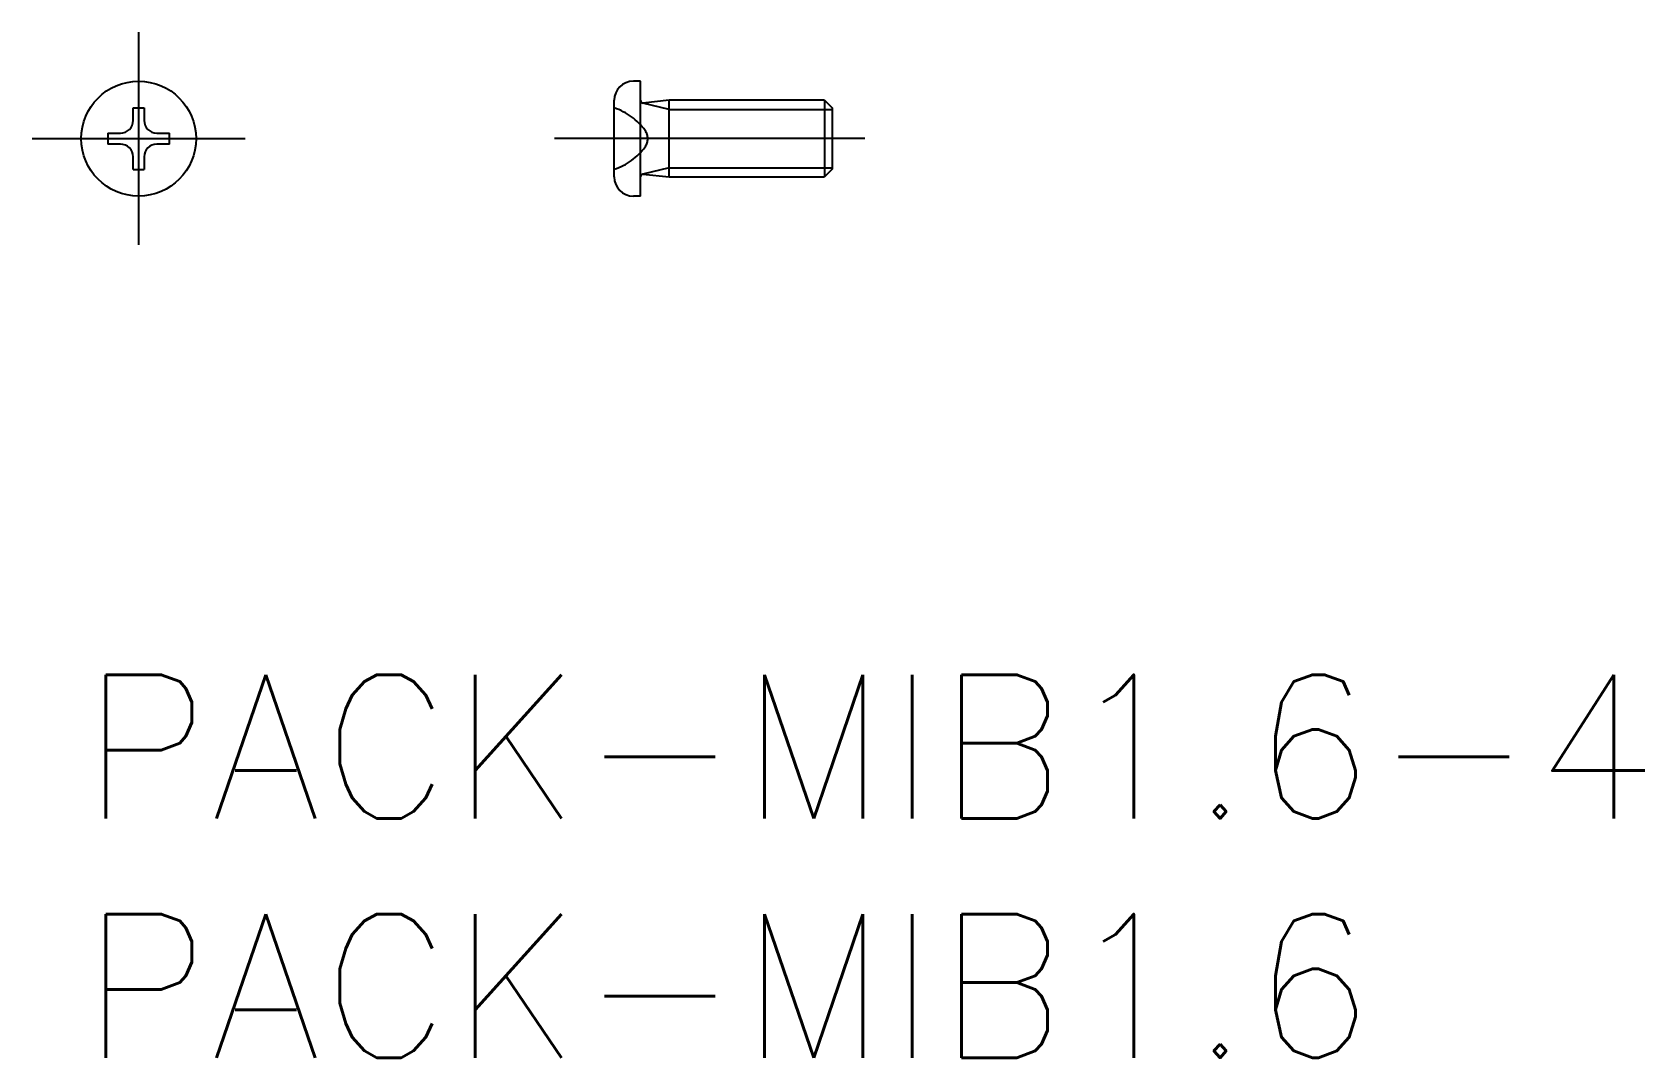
# Model space of a CAD drawing. Extents: x -1 to 32.7, y -8 to 13.4.
import ezdxf

# ---------------------------------------------------------------- set-up
doc = ezdxf.new("R2010")
doc.units = 0
doc.header["$LTSCALE"] = 0.5
doc.linetypes.add('CENTER', pattern=[50.8, 31.75, -6.35, 6.35, -6.35])
doc.linetypes.add('DASHED', pattern=[19.05, 12.7, -6.35])
for name, color, linetype in [('MSM_CENTER', 1, 'CENTER'), ('MSM_CONTINUOUS', 7, 'CONTINUOUS'), ('MSM_DASHED', 4, 'DASHED'), ('MSM_NARROW', 5, 'CONTINUOUS'), ('MSM_PART_NUMBER', 7, 'CONTINUOUS')]:
    doc.layers.add(name, color=color, linetype=linetype)
doc.styles.get("Standard").update_dxf_attribs({"font": 'txt.shx', "height": 1, "bigfont": 'bigfont.shx'})

# ---------------------------------------------------------------- blocks, each defined once
blk = doc.blocks.new('*U2')
at = {"layer": 'MSM_PART_NUMBER'}
blk.add_text('PACK-MIB1.6-4', height=3, dxfattribs=at).set_placement((0, -3))
blk = doc.blocks.new('*U3')
at = {"layer": 'MSM_PART_NUMBER'}
blk.add_text('PACK-MIB1.6', height=3, dxfattribs=at).set_placement((0, -8))

msp = doc.modelspace()

# ---------------------------------------------------------------- linework, layer by layer
at = {"layer": 'MSM_CENTER'}
for p, q in [((1.2, 13.422), (1.2, 8.978)), ((-1.022, 11.2), (3.422, 11.2)), ((16.37, 11.2), (9.889, 11.2))]:
    msp.add_line(p, q, dxfattribs=at)
at = {"layer": 'MSM_CONTINUOUS'}
for p, q in [((11.683, 12.4), (11.533, 12.4)), ((11.683, 10), (11.683, 12.4)), ((1.085, 11.842), (1.315, 11.842)), ((1.085, 11.581), (1.085, 11.842)), ((1.315, 11.842), (1.315, 11.581)), ((11.133, 10.4), (11.133, 12)), ((12.283, 12), (11.733, 11.943)), ((15.523, 12), (12.283, 12)), ((12.283, 10.4), (12.283, 12)), ((15.523, 12), (15.523, 10.4)), ((15.523, 12), (15.683, 11.84)), ((15.683, 11.84), (15.683, 10.56)), ((0.558, 11.315), (0.819, 11.315)), ((0.558, 11.315), (0.558, 11.085)), ((1.581, 11.315), (1.842, 11.315)), ((1.842, 11.085), (1.842, 11.315)), ((0.819, 11.085), (0.558, 11.085)), ((1.085, 10.558), (1.085, 10.819)), ((1.315, 10.819), (1.315, 10.558)), ((1.842, 11.085), (1.581, 11.085)), ((1.085, 10.558), (1.315, 10.558)), ((11.733, 10.457), (12.283, 10.4)), ((15.683, 10.56), (15.523, 10.4)), ((12.283, 10.4), (15.523, 10.4)), ((11.683, 10), (11.533, 10))]:
    msp.add_line(p, q, dxfattribs=at)
msp.add_circle((1.2, 11.2), 1.2, dxfattribs=at)
for centre, radius, start, end in [((11.533, 12), 0.4, 90, 180), ((11.733, 11.993), 0.05, 180, 270), ((0.819, 11.581), 0.267, 270, 0), ((1.581, 11.581), 0.267, 180, 270), ((0.819, 10.819), 0.267, 0, 90), ((1.581, 10.819), 0.267, 90, 180), ((11.733, 10.407), 0.05, 90, 180), ((11.533, 10.4), 0.4, 180, 270)]:
    msp.add_arc(centre, radius, start, end, dxfattribs=at)
at = {"layer": 'MSM_DASHED'}
for centre, radius, start, end in [((10.723, 10.599), 1.308, 36.0791, 71.743), ((11.533, 11.2), 0.3, 325.5491, 34.4509), ((10.723, 11.801), 1.308, 288.257, 323.9209)]:
    msp.add_arc(centre, radius, start, end, dxfattribs=at)
at = {"layer": 'MSM_NARROW'}
for p, q in [((12.283, 11.811), (11.733, 11.943)), ((12.283, 11.811), (15.683, 11.811)), ((12.283, 10.589), (11.733, 10.457)), ((12.283, 10.589), (15.683, 10.589))]:
    msp.add_line(p, q, dxfattribs=at)

# ---------------------------------------------------------------- block references
at = {"layer": 'MSM_CONTINUOUS'}
for name in ['*U2', '*U3']:
    msp.add_blockref(name, (0, 0), dxfattribs=at)

doc.saveas('drawing.dxf')
